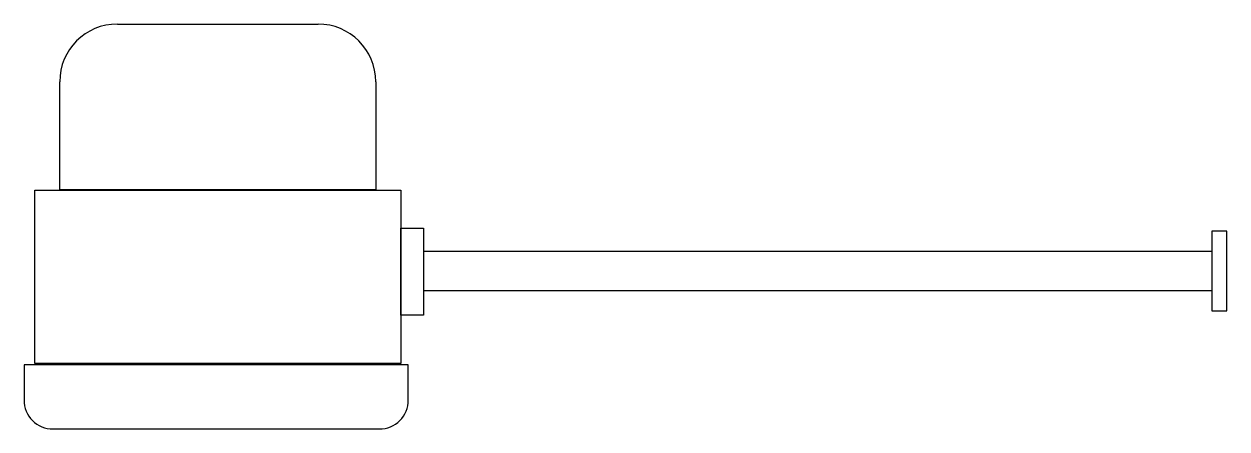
# Model space of a CAD drawing. Extents: x -0.417 to 0, y -0.055 to 0.086.
import ezdxf

# ---------------------------------------------------------------- set-up
doc = ezdxf.new("R2010")
doc.units = 0
doc.layers.get('0').update_dxf_attribs({"color": 8, "linetype": 'CONTINUOUS'})

msp = doc.modelspace()

# ---------------------------------------------------------------- linework, layer by layer
at = {"color": 0}
for p, q in [((-0.38478, 0.08558), (-0.31519, 0.08558)), ((-0.40478, 0.02807), (-0.40478, 0.06558)), ((-0.29519, 0.06558), (-0.29519, 0.02807)), ((-0.29519, 0.02807), (-0.40478, 0.02807)), ((-0.30319, 0.02798), (-0.39672, 0.02798)), ((-0.27864, 0.00686), (-0.00519, 0.00686)), ((-0.28649, 0.00205), (-0.28646, 0.00205)), ((-0.27864, -0.00684), (-0.00519, -0.00684)), ((-0.28649, -0.01164), (-0.28646, -0.01164))]:
    msp.add_line(p, q, dxfattribs=at)
for points in [[(-0.41342, -0.03213), (-0.41342, 0.02798), (-0.28649, 0.02798), (-0.28649, -0.03213)], [(-0.28646, -0.01531), (-0.28646, 0.01481), (-0.27864, 0.01481), (-0.27864, -0.01531)], [(0, -0.01381), (0, 0.01381), (-0.00519, 0.01381), (-0.00519, -0.01381)]]:
    msp.add_lwpolyline(points, close=True, dxfattribs=at)
msp.add_lwpolyline([(-0.41715, -0.0326), (-0.41715, -0.04479, 0.414214), (-0.40715, -0.05479), (-0.2939, -0.05479, 0.414214), (-0.2839, -0.04479), (-0.2839, -0.0326)], format="xyb", close=True, dxfattribs=at)
for centre, start, end in [((-0.38478, 0.06558), 90, 180), ((-0.31519, 0.06558), 0, 90)]:
    msp.add_arc(centre, 0.02, start, end, dxfattribs=at)

doc.saveas('drawing.dxf')
